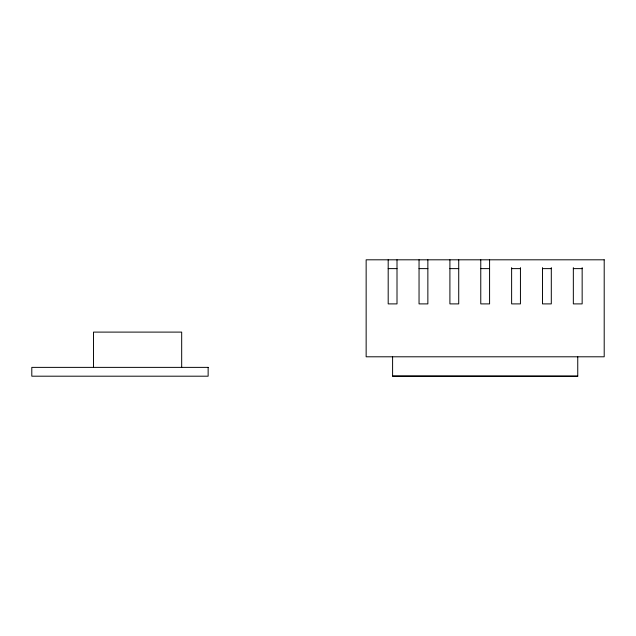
<?xml version="1.0" encoding="UTF-8"?>
<svg xmlns="http://www.w3.org/2000/svg" width="636" height="636" viewBox="0 0 636 636"><rect width="100%" height="100%" fill="white"/><g stroke="black" fill="none" stroke-linecap="round" stroke-linejoin="round"><path stroke-width="0.95" d="M388.191 268.623L397.007 268.623M419.045 268.623L427.861 268.623M449.906 268.623L458.723 268.623M480.768 268.623L489.585 268.623M511.622 268.623L520.439 268.623M542.484 268.623L551.301 268.623M573.338 268.623L582.155 268.623M577.75 356.796L577.75 376.194L392.595 376.194L392.595 356.796M392.595 376.059L577.75 376.194M582.155 267.645L582.155 303.897L573.338 303.897L573.338 267.645M551.301 267.645L551.301 303.897L542.484 303.897L542.484 267.645M520.439 267.645L520.439 303.897L511.622 303.897L511.622 267.645M489.585 259.806L489.585 303.897L480.768 303.897L480.768 259.806M458.723 259.806L458.723 303.897L449.906 303.897L449.906 259.806M427.861 259.806L427.861 303.897L419.045 303.897L419.045 259.806M397.007 259.806L397.007 303.897L388.191 303.897L388.191 259.806M181.681 367.377L181.681 332.103L93.516 332.103L93.516 367.377M604.2 259.806L366.145 259.806L366.145 356.796L604.2 356.796L604.2 259.806M208.139 367.377L31.8 367.377L31.8 376.194L208.139 376.194L208.139 367.377"/></g></svg>
